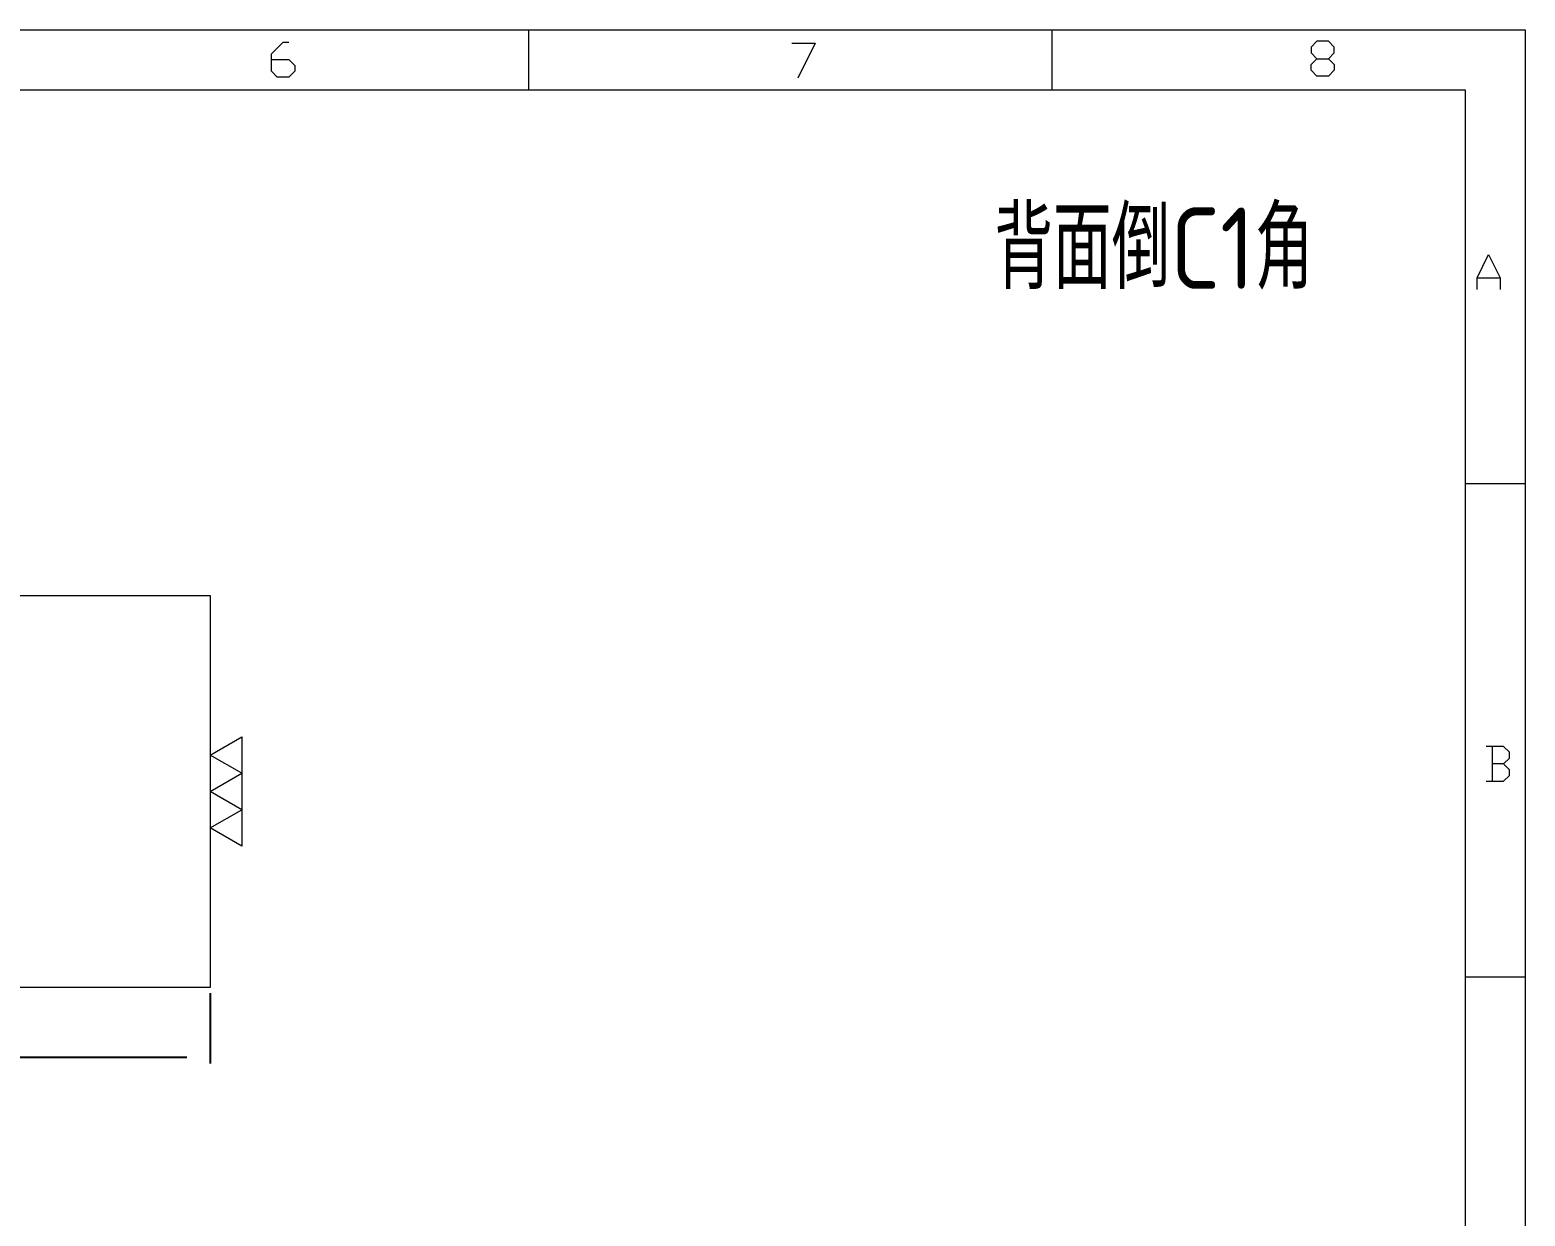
# Model space of a CAD drawing. Header units: millimetres. Extents: x 88508 to 142116, y -5268 to 20283.
# Drawn here: x 105695 to 105822.8, y -1006.6 to -905.2 of the extents above; entities that cross this region are included whole.
import ezdxf
from ezdxf.enums import TextEntityAlignment as Align

# ---------------------------------------------------------------- set-up
doc = ezdxf.new("R2010")
doc.units = ezdxf.units.MM
doc.layers.add('DIM', color=4, linetype='Continuous')
doc.layers.add('TEXT', color=4, linetype='Continuous')
doc.styles.add('gbenor', font='gbenor.shx', dxfattribs={"bigfont": 'gbcbig.shx'})
doc.styles.add('GBENOR_', font='gbenor.shx', dxfattribs={"bigfont": 'gbcbig'})
doc.styles.get("Standard").update_dxf_attribs({"font": 'txt.shx', "width": 0.85, "bigfont": 'ctxt.shx'})
doc.styles.add('TXT', font='txt.shx', dxfattribs={"width": 0.8, "bigfont": 'ctxt.shx'})
doc.dimstyles.new('T-2-WX', dxfattribs={"dimtxt": 2, "dimasz": 2, "dimexe": 0.5, "dimexo": 0.5, "dimgap": 0.5, "dimtad": 1, "dimtxsty": 'Standard', "dimblk": 'OPEN30', "dimcen": 0, "dimazin": 3, "dimtfac": 1, "dimtmove": 0, "dimatfit": 3, "dimldrblk": 'OPEN30', "dimlwd": -1, "dimlwe": -1})

# ---------------------------------------------------------------- blocks, each defined once
blk = doc.blocks.new('U40')
at = {"color": 254, "lineweight": 18}
for p, q in [((0, 1783.49), (2530.21, 1783.49)), ((1913.09, 1783.49), (1913.09, 1746.46)), ((2237.08, 1783.49), (2237.08, 1746.46)), ((2530.21, 1783.49), (2530.21, 0)), ((37.03, 1746.46), (2493.18, 1746.46)), ((2493.18, 1746.46), (2493.18, 37.03)), ((2493.18, 1502.7), (2530.21, 1502.7)), ((2493.18, 1197.22), (2530.21, 1197.22))]:
    blk.add_line(p, q, dxfattribs=at)
at = {"color": 92, "lineweight": 18}
for points in [[(1753.93, 1765.07), (1764.72, 1765.07), (1768.32, 1761.47), (1768.32, 1757.87), (1764.72, 1754.27), (1757.53, 1754.27), (1753.93, 1757.87), (1753.93, 1768.67), (1761.12, 1775.87), (1764.72, 1775.87)], [(2076.24, 1775.18), (2090.63, 1775.18), (2079.84, 1753.58)], [(2408.43, 1765.67), (2412.02, 1762.07), (2412.02, 1758.47), (2408.43, 1754.87), (2401.23, 1754.87), (2397.64, 1758.47), (2397.64, 1762.07), (2401.23, 1765.67), (2408.43, 1765.67), (2412.02, 1769.27), (2412.02, 1772.87), (2408.43, 1776.47), (2401.23, 1776.47), (2397.64, 1772.87), (2397.64, 1769.27), (2401.23, 1765.67)], [(2500.44, 1622.77), (2500.44, 1629.97), (2507.63, 1644.37), (2514.83, 1629.97), (2514.83, 1622.77)], [(2500.44, 1629.97), (2514.83, 1629.97)], [(2516.93, 1329.01), (2520.53, 1332.61), (2520.53, 1336.21), (2516.93, 1339.81), (2506.14, 1339.81)], [(2509.74, 1339.81), (2509.74, 1318.21)], [(2506.14, 1318.21), (2516.93, 1318.21), (2520.53, 1321.81), (2520.53, 1325.41), (2516.93, 1329.01), (2509.74, 1329.01)]]:
    blk.add_lwpolyline(points, dxfattribs=at)
at = {"lineweight": 18, "style": 'GBENOR_'}
blk.add_attdef('文档路径', (2125.95, 386.89), '', height=17.76, dxfattribs=at)
at = {"lineweight": 20, "style": 'TXT'}
for tag, height, p in [('18-**-**', 16.35, (1866.64, 256.17)), ('客户名称', 16.13, (1741.09, 133.98, 0)), ('料厚:', 16.13, (1741.26, 93.16, 0))]:
    blk.add_attdef(tag, text='', height=height, dxfattribs=at).set_placement(p, align=Align.MIDDLE)
for tag, p, height in [('88888', (1850.91, 207.46), 14.86), ('材质:', (1691.18, 167.99, 0), 16.13), ('核准', (1869.36, 127.52, 0), 16.13), ('设计', (1868.77, 88.3, 0), 16.13), ('绘图', (1868.24, 49.08, 0), 16.13)]:
    blk.add_attdef(tag, p, '', height=height, dxfattribs=at)
for tag, p, height, width in [('3', (2234.72, 206.9), 15.83, 0.7), ('4', (2234.72, 167.41), 15.83, 0.7), ('核准日期', (2041.07, 124.18, 0), 16.13, 0.68), ('设计日期', (2041.07, 84.45, 0), 16.13, 0.68), ('1', (2251.89, 85.86), 14.61, 0.7), ('绘图日期', (2040.91, 46.43, 0), 16.13, 0.68), ('2', (2234.96, 49.23), 14.61, 0.7)]:
    blk.add_attdef(tag, p, '', height=height, dxfattribs=dict(at, width=width))
blk = doc.blocks.new('*D7789')
at = {"layer": 'Defpoints', "color": 0}
for p in [(105661.6, -987.04), (105710.4, -987.04), (105661.6, -993.04)]:
    blk.add_point(p, dxfattribs=at)
at = {"layer": 'DIM', "color": 0}
for p, q in [((105661.6, -987.54), (105661.6, -993.54)), ((105710.4, -987.54), (105710.4, -993.54)), ((105708.4, -993.04), (105663.6, -993.04))]:
    blk.add_line(p, q, dxfattribs=at)
at = {"layer": 'DIM', "color": 0, "lineweight": 5, "insert": (105686, -991.35), "char_height": 2, "attachment_point": 5}
blk.add_mtext('48,8', dxfattribs=at)
blk = doc.blocks.new('_Open30')

msp = doc.modelspace()

# ---------------------------------------------------------------- linework, layer by layer
at = {"layer": 'TEXT', "color": 2, "lineweight": 5}
msp.add_lwpolyline([(105661.596, -953.544), (105710.396, -953.544), (105710.396, -987.044), (105661.596, -987.044)], close=True, dxfattribs=at)
at = {"layer": 'TEXT', "lineweight": 5}
msp.add_lwpolyline([(105713.096, -974.97), (105710.396, -973.411), (105713.096, -971.853), (105710.396, -970.294), (105713.096, -968.735), (105710.396, -967.176), (105713.096, -965.617), (105713.096, -974.97)], close=True, dxfattribs=at)

# ---------------------------------------------------------------- block references
at = {"lineweight": 5, "ltscale": 3, "xscale": 0.1380887844040191, "yscale": 0.1380887844040191, "zscale": 0.1380887844040191}
msp.add_blockref('U40', (105473.44, -1151.456), dxfattribs=at)

# ---------------------------------------------------------------- texts
at = {"layer": 'TEXT', "color": 4, "lineweight": 5, "style": 'gbenor'}
msp.add_text('背面倒C1角', height=6.9635, dxfattribs=at).set_placement((105777.451, -927.325))

# ---------------------------------------------------------------- dimensions: what is measured, and where the dimension line sits
at = {"layer": 'DIM', "lineweight": 5}
dim = msp.add_linear_dim(base=(105661.596, -993.044), p1=(105710.396, -987.044), p2=(105661.596, -987.044), dimstyle='T-2-WX', dxfattribs=at)
dim.commit()
dim.dimension.update_dxf_attribs({"geometry": '*D7789', "text_midpoint": (105685.996, -991.353)})

doc.saveas('drawing.dxf')
